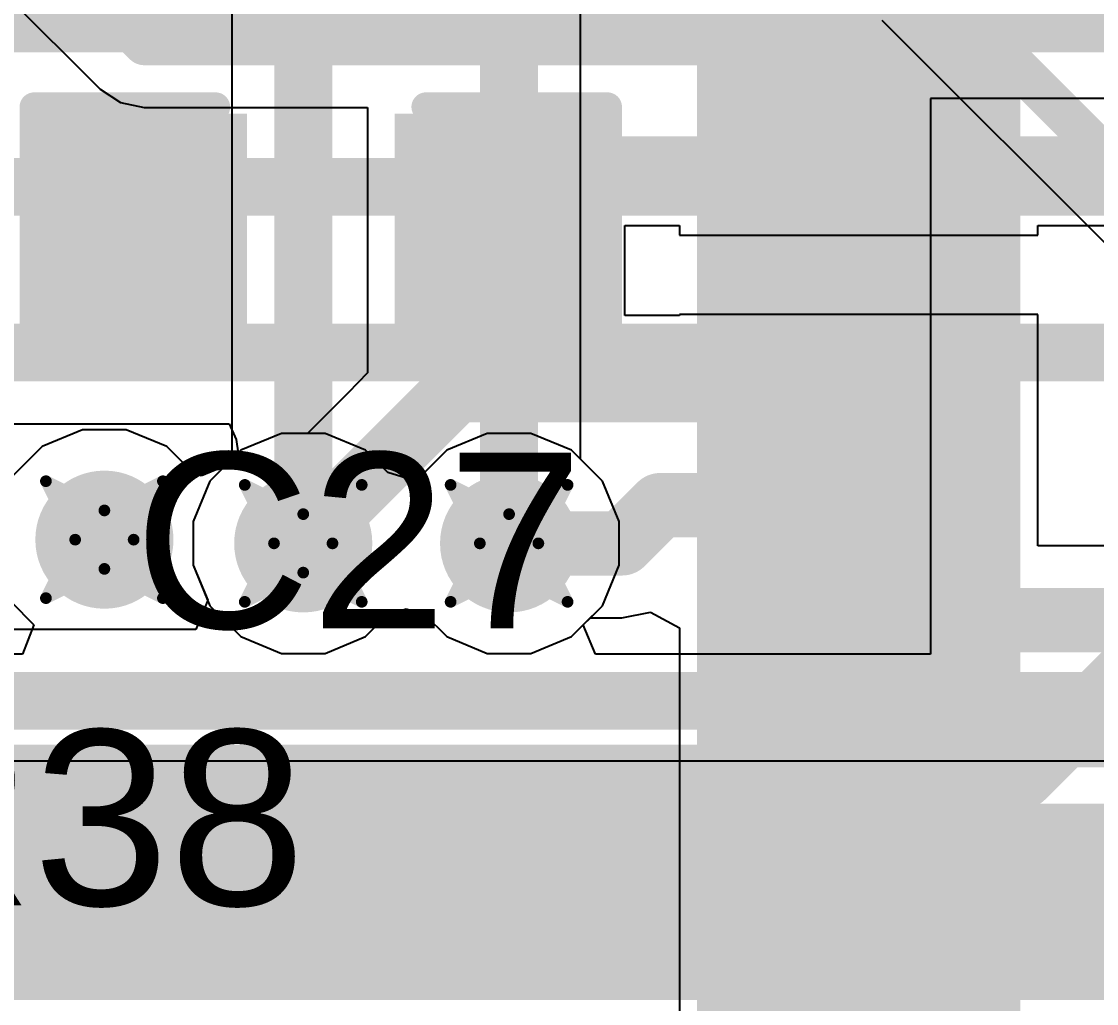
# Model space of a CAD drawing. Header units: inches. Extents: x -3 to 289, y -11 to 89.
# Drawn here: x 88.652 to 93.32, y 20.664 to 24.93 of the extents above; entities that cross this region are included whole.
import ezdxf

# ---------------------------------------------------------------- set-up
doc = ezdxf.new("R2010")
doc.units = ezdxf.units.IN
for name, color, linetype in [('Bottom Layer', 5, 'Continuous'), ('Drill Drawing', 1, 'Continuous'), ('Layer 1', 16, 'Continuous'), ('Layer 2', 76, 'Continuous'), ('Top Layer', 1, 'Continuous'), ('Top Overlay', 2, 'Continuous'), ('Top Paste', 8, 'Continuous'), ('Top Solder', 216, 'Continuous'), ('Via Holes', 16, 'Continuous')]:
    doc.layers.add(name, color=color, linetype=linetype)
doc.styles.add('Arial', font='', dxfattribs={"height": 0.2})
doc.styles.get('Arial').set_extended_font_data('Arial')

# ---------------------------------------------------------------- blocks, each defined once
blk = doc.blocks.new('EFM32WG380F256_B_QFP100R_10')
at = {"layer": 'Top Layer'}
for points in [[(-0.6499986999999999, 7.14999967), (-0.6499986999999999, 8.34999981), (-0.3499993, 8.34999981), (-0.3499993, 7.14999967)], [(-0.1499997, 7.14999967), (-0.1499997, 8.34999981), (0.1499997, 8.34999981), (0.1499997, 7.14999967)], [(0.35000184, 7.14999967), (0.35000184, 8.34999981), (0.65000124, 8.34999981), (0.65000124, 7.14999967)], [(0.8500008399999999, 7.14999967), (0.8500008399999999, 8.34999981), (1.15000024, 8.34999981), (1.15000024, 7.14999967)], [(1.34999984, 7.14999967), (1.34999984, 8.34999981), (1.64999924, 8.34999981), (1.64999924, 7.14999967)], [(1.85000138, 7.14999967), (1.85000138, 8.34999981), (2.15000078, 8.34999981), (2.15000078, 7.14999967)], [(2.35000038, 7.14999967), (2.35000038, 8.34999981), (2.64999978, 8.34999981), (2.64999978, 7.14999967)], [(2.85000192, 7.14999967), (2.85000192, 8.34999981), (3.15000132, 8.34999981), (3.15000132, 7.14999967)], [(3.35000092, 7.14999967), (3.35000092, 8.34999981), (3.65000032, 8.34999981), (3.65000032, 7.14999967)]]:
    blk.add_hatch(color=1, dxfattribs=at).paths.add_polyline_path(points)
at = {"layer": 'Top Paste'}
for points in [[(-0.6499986999999999, 7.14999967), (-0.6499986999999999, 8.34999981), (-0.3499993, 8.34999981), (-0.3499993, 7.14999967)], [(-0.1499997, 7.14999967), (-0.1499997, 8.34999981), (0.1499997, 8.34999981), (0.1499997, 7.14999967)], [(0.35000184, 7.14999967), (0.35000184, 8.34999981), (0.65000124, 8.34999981), (0.65000124, 7.14999967)], [(0.8500008399999999, 7.14999967), (0.8500008399999999, 8.34999981), (1.15000024, 8.34999981), (1.15000024, 7.14999967)], [(1.34999984, 7.14999967), (1.34999984, 8.34999981), (1.64999924, 8.34999981), (1.64999924, 7.14999967)], [(1.85000138, 7.14999967), (1.85000138, 8.34999981), (2.15000078, 8.34999981), (2.15000078, 7.14999967)], [(2.35000038, 7.14999967), (2.35000038, 8.34999981), (2.64999978, 8.34999981), (2.64999978, 7.14999967)], [(2.85000192, 7.14999967), (2.85000192, 8.34999981), (3.15000132, 8.34999981), (3.15000132, 7.14999967)], [(3.35000092, 7.14999967), (3.35000092, 8.34999981), (3.65000032, 8.34999981), (3.65000032, 7.14999967)]]:
    blk.add_hatch(color=8, dxfattribs=at).paths.add_polyline_path(points)
at = {"layer": 'Top Solder'}
for points in [[(-0.7515987, 7.048399669999999), (-0.7515987, 8.45159981), (-0.2483992999999999, 8.45159981), (-0.2483993, 7.048399669999999)], [(-0.2515997, 7.048399669999999), (-0.2515997, 8.45159981), (0.2515997, 8.45159981), (0.2515997, 7.048399669999999)], [(0.24840184, 7.048399669999999), (0.24840184, 8.45159981), (0.75160124, 8.45159981), (0.75160124, 7.048399669999999)], [(0.74840084, 7.048399669999999), (0.74840084, 8.45159981), (1.25160024, 8.45159981), (1.25160024, 7.048399669999999)], [(1.24839984, 7.048399669999999), (1.24839984, 8.45159981), (1.75159924, 8.45159981), (1.75159924, 7.048399669999999)], [(1.74840138, 7.048399669999999), (1.74840138, 8.45159981), (2.25160078, 8.45159981), (2.25160078, 7.048399669999999)], [(2.24840038, 7.048399669999999), (2.24840038, 8.45159981), (2.75159978, 8.45159981), (2.75159978, 7.048399669999999)], [(2.74840192, 7.048399669999999), (2.74840192, 8.45159981), (3.25160132, 8.45159981), (3.25160132, 7.048399669999999)], [(3.24840092, 7.048399669999999), (3.24840092, 8.45159981), (3.75160032, 8.45159981), (3.75160032, 7.048399669999999)]]:
    blk.add_hatch(color=216, dxfattribs=at).paths.add_polyline_path(points)
blk = doc.blocks.new('C___0603_126')
at = {"layer": 'Top Layer'}
for points in [[(-0.3809999999999999, 0.4445), (-0.3810000000000001, -0.4445), (-1.143, -0.4445), (-1.143, 0.4445)], [(1.143, 0.4445), (1.143, -0.4445), (0.3809999999999999, -0.4445), (0.3810000000000001, 0.4445)]]:
    blk.add_hatch(color=1, dxfattribs=at).paths.add_polyline_path(points)
at = {"layer": 'Top Paste'}
for points in [[(-0.3809999999999999, 0.4445), (-0.3810000000000001, -0.4445), (-1.143, -0.4445), (-1.143, 0.4445)], [(1.143, 0.4445), (1.143, -0.4445), (0.3809999999999999, -0.4445), (0.3810000000000001, 0.4445)]]:
    blk.add_hatch(color=8, dxfattribs=at).paths.add_polyline_path(points)
at = {"layer": 'Top Solder'}
for points in [[(-0.3210001199999999, 0.5044998799999999), (-0.3210001200000001, -0.50449988), (-1.20299988, -0.5044998799999999), (-1.20299988, 0.50449988)], [(1.20299988, 0.5044998799999999), (1.20299988, -0.50449988), (0.3210001199999999, -0.5044998799999999), (0.3210001200000001, 0.50449988)]]:
    blk.add_hatch(color=216, dxfattribs=at).paths.add_polyline_path(points)
at = {"layer": 'Top Overlay', "const_width": 0.127}
for points in [[(-1.2446, 0.5334), (-0.4571999999999999, 0.5334)], [(-1.2446, -0.5334), (-1.2446, 0.5334)], [(0.4571999999999999, 0.5334), (1.2446, 0.5334)], [(1.2446, -0.5334), (1.2446, 0.5334)], [(-1.2446, -0.5334), (-0.4571999999999999, -0.5334)], [(0.4571999999999999, -0.5334), (1.2446, -0.5334)]]:
    blk.add_lwpolyline(points, dxfattribs=at)
at = {"layer": 'Top Overlay', "const_width": 0.0635}
for points in [[(-1.27635, 0.5334, 1), (-1.21285, 0.5334, 1)], [(-1.27635, 0.5334, 1), (-1.21285, 0.5334, 1)], [(-0.4889499999999999, 0.5334, 1), (-0.42545, 0.5334, 1)], [(0.42545, 0.5334, 1), (0.4889499999999999, 0.5334, 1)], [(1.21285, 0.5334, 1), (1.27635, 0.5334, 1)], [(1.21285, 0.5334, 1), (1.27635, 0.5334, 1)], [(-1.27635, -0.5334, 1), (-1.21285, -0.5334, 1)], [(-1.27635, -0.5334, 1), (-1.21285, -0.5334, 1)], [(-0.4889499999999999, -0.5334, 1), (-0.42545, -0.5334, 1)], [(0.42545, -0.5334, 1), (0.4889499999999999, -0.5334, 1)], [(1.21285, -0.5334, 1), (1.27635, -0.5334, 1)], [(1.21285, -0.5334, 1), (1.27635, -0.5334, 1)]]:
    blk.add_lwpolyline(points, format="xyb", close=True, dxfattribs=at)

msp = doc.modelspace()

# ---------------------------------------------------------------- hatches: boundary and pattern name
at = {"layer": 'Bottom Layer'}
h = msp.add_hatch(color=5, dxfattribs=at)
edge = h.paths.add_edge_path()
edge.add_arc((89.01166348, 22.67884212), 0.2999994, 0, 360)
h = msp.add_hatch(color=5, dxfattribs=at)
edge = h.paths.add_edge_path()
edge.add_arc((89.87526348, 22.66275884), 0.2999994, 0, 360)
h = msp.add_hatch(color=5, dxfattribs=at)
edge = h.paths.add_edge_path()
edge.add_arc((90.76932062, 22.66275884), 0.2999994, 0, 360)
at = {"layer": 'Layer 1'}
h = msp.add_hatch(color=16, dxfattribs=at)
edge = h.paths.add_edge_path()
edge.add_arc((89.01166348, 22.67884212), 0.2999994, 0, 360)
h = msp.add_hatch(color=16, dxfattribs=at)
edge = h.paths.add_edge_path()
edge.add_arc((89.87526348, 22.66275884), 0.2999994, 0, 360)
h = msp.add_hatch(color=16, dxfattribs=at)
edge = h.paths.add_edge_path()
edge.add_arc((90.76932062, 22.66275884), 0.2999994, 0, 360)
at = {"layer": 'Layer 2'}
h = msp.add_hatch(color=76, dxfattribs=at)
edge = h.paths.add_edge_path()
edge.add_arc((89.01166348, 22.67884212), 0.2999994, 0, 360)
h = msp.add_hatch(color=76, dxfattribs=at)
edge = h.paths.add_edge_path()
edge.add_arc((89.87526348, 22.66275884), 0.2999994, 0, 360)
h = msp.add_hatch(color=76, dxfattribs=at)
edge = h.paths.add_edge_path()
edge.add_arc((90.76932062, 22.66275884), 0.2999994, 0, 360)
at = {"layer": 'Top Layer'}
h = msp.add_hatch(color=1, dxfattribs=at)
edge = h.paths.add_edge_path()
edge.add_arc((89.01166348, 22.67884212), 0.2999994, 0, 360)
h = msp.add_hatch(color=1, dxfattribs=at)
edge = h.paths.add_edge_path()
edge.add_arc((89.87526348, 22.66275884), 0.2999994, 0, 360)
h = msp.add_hatch(color=1, dxfattribs=at)
edge = h.paths.add_edge_path()
edge.add_arc((90.76932062, 22.66275884), 0.2999994, 0, 360)
at = {"layer": 'Via Holes'}
h = msp.add_hatch(color=7, dxfattribs=at)
edge = h.paths.add_edge_path()
edge.add_arc((89.01166348, 22.67884212), 0.1499997, 0, 360)
h = msp.add_hatch(color=7, dxfattribs=at)
edge = h.paths.add_edge_path()
edge.add_arc((89.87526348, 22.66275884), 0.1499997, 0, 360)
h = msp.add_hatch(color=7, dxfattribs=at)
edge = h.paths.add_edge_path()
edge.add_arc((90.76932062, 22.66275884), 0.1499997, 0, 360)

# ---------------------------------------------------------------- linework, layer by layer
at = {"layer": 'Bottom Layer'}
for p, q in [((94.72972164, 24.59497494), (92.59998752, 24.59497494)), ((92.59998752, 24.59497494), (92.59998752, 22.18197494)), ((88.9166243, 23.15664152), (88.74101124, 23.083901)), ((89.10670266, 23.15664152), (88.9166243, 23.15664152)), ((89.28231572, 23.083901), (89.10670266, 23.15664152)), ((89.78022429999999, 23.14055824), (89.60461124, 23.06781772)), ((89.97030266, 23.14055824), (89.78022429999999, 23.14055824)), ((90.14591571999999, 23.06781772), (89.97030266, 23.14055824)), ((90.67428144, 23.14055824), (90.49866837999998, 23.06781772)), ((90.86435979999999, 23.14055824), (90.67428144, 23.14055824)), ((91.03997285999999, 23.06781772), (90.86435979999999, 23.14055824)), ((88.74101124, 23.083901), (88.6066046, 22.94949436)), ((89.36853856, 22.99767816), (89.28231572, 23.083901)), ((89.60461124, 23.06781772), (89.53429895999999, 22.99750544)), ((90.24247382, 22.97125962), (90.14591571999999, 23.06781772)), ((90.49866837999998, 23.06781772), (90.40211028, 22.97125962)), ((91.17437949999999, 22.93341108), (91.03997285999999, 23.06781772)), ((89.43375814, 22.95645142), (89.36853856, 22.99767816)), ((89.53429895999999, 22.99750544), (89.43375814, 22.95645142)), ((90.32229077999999, 22.94645652), (90.24247382, 22.97125962)), ((90.40211028, 22.97125962), (90.32229077999999, 22.94645652)), ((91.24712002, 22.75779802), (91.17437949999999, 22.93341108)), ((91.24712002, 22.56771966), (91.24712002, 22.75779802)), ((91.17437949999999, 22.3921066), (91.24712002, 22.56771966)), ((88.6066046, 22.40818988), (88.70581954, 22.30897494)), ((91.09124784, 22.30897494), (91.17437949999999, 22.3921066)), ((88.70581954, 22.30897494), (88.65604823999999, 22.18197494)), ((91.14385377999999, 22.18197494), (91.09124784, 22.30897494)), ((88.65604823999999, 22.18197494), (83.81737618, 22.18197494)), ((92.59998752, 22.18197494), (91.14385377999999, 22.18197494))]:
    msp.add_line(p, q, dxfattribs=at)
at = {"layer": 'Bottom Layer', "const_width": 0.2794}
for points in [[(92.99864814, 21.64857494), (94.02891532, 22.67884212)], [(81.35357618, 21.64857494), (92.99864814, 21.64857494)], [(80.90632536, 21.02902576), (93.78385612, 21.02902576)]]:
    msp.add_lwpolyline(points, dxfattribs=at)
at = {"layer": 'Bottom Layer', "const_width": 0.1397}
msp.add_lwpolyline([(92.92879814, 21.64857494, 1), (93.06849813999999, 21.64857494, 1)], format="xyb", close=True, dxfattribs=at)
msp.add_lwpolyline([(92.92879814, 21.64857494, 1), (93.06849813999999, 21.64857494, 1)], format="xyb", close=True, dxfattribs=at)
at = {"layer": 'Drill Drawing', "const_width": 0.0508}
for points in [[(88.75766348, 22.93284212), (89.01166348, 22.80584212)], [(88.75766348, 22.93284212), (88.88466348, 22.67884212)], [(89.01166348, 22.80584212), (89.26566348, 22.93284212)], [(89.13866347999999, 22.67884212), (89.26566348, 22.93284212)], [(89.62126348, 22.91675884), (89.87526348, 22.78975884)], [(89.62126348, 22.91675884), (89.74826347999999, 22.66275884)], [(89.87526348, 22.78975884), (90.12926347999999, 22.91675884)], [(90.00226348, 22.66275884), (90.12926347999999, 22.91675884)], [(90.51532061999998, 22.91675884), (90.76932062, 22.78975884)], [(90.51532061999998, 22.91675884), (90.64232061999999, 22.66275884)], [(90.76932062, 22.78975884), (91.02332061999999, 22.91675884)], [(90.89632062, 22.66275884), (91.02332061999999, 22.91675884)], [(88.75766348, 22.42484212), (88.88466348, 22.67884212)], [(89.13866347999999, 22.67884212), (89.26566348, 22.42484212)], [(89.62126348, 22.40875884), (89.74826347999999, 22.66275884)], [(90.00226348, 22.66275884), (90.12926347999999, 22.40875884)], [(90.51532061999998, 22.40875884), (90.64232061999999, 22.66275884)], [(90.89632062, 22.66275884), (91.02332061999999, 22.40875884)], [(88.75766348, 22.42484212), (89.01166348, 22.55184212)], [(89.01166348, 22.55184212), (89.26566348, 22.42484212)], [(89.62126348, 22.40875884), (89.87526348, 22.53575884)], [(89.87526348, 22.53575884), (90.12926347999999, 22.40875884)], [(90.51532061999998, 22.40875884), (90.76932062, 22.53575884)], [(90.76932062, 22.53575884), (91.02332061999999, 22.40875884)]]:
    msp.add_lwpolyline(points, dxfattribs=at)
at = {"layer": 'Drill Drawing', "const_width": 0.0254}
for points in [[(88.74496348, 22.93284212, 1), (88.77036347999999, 22.93284212, 1)], [(88.74496348, 22.93284212, 1), (88.77036347999999, 22.93284212, 1)], [(89.25296347999999, 22.93284212, 1), (89.27836348, 22.93284212, 1)], [(89.25296347999999, 22.93284212, 1), (89.27836348, 22.93284212, 1)], [(89.60856347999999, 22.91675884, 1), (89.63396348, 22.91675884, 1)], [(89.60856347999999, 22.91675884, 1), (89.63396348, 22.91675884, 1)], [(90.11656348, 22.91675884, 1), (90.14196348, 22.91675884, 1)], [(90.11656348, 22.91675884, 1), (90.14196348, 22.91675884, 1)], [(90.50262062, 22.91675884, 1), (90.52802061999999, 22.91675884, 1)], [(90.50262062, 22.91675884, 1), (90.52802061999999, 22.91675884, 1)], [(91.01062062, 22.91675884, 1), (91.03602061999999, 22.91675884, 1)], [(91.01062062, 22.91675884, 1), (91.03602061999999, 22.91675884, 1)], [(88.99896347999999, 22.80584212, 1), (89.02436348, 22.80584212, 1)], [(88.99896347999999, 22.80584212, 1), (89.02436348, 22.80584212, 1)], [(89.86256347999999, 22.78975884, 1), (89.88796348, 22.78975884, 1)], [(89.86256347999999, 22.78975884, 1), (89.88796348, 22.78975884, 1)], [(90.75662061999999, 22.78975884, 1), (90.78202062, 22.78975884, 1)], [(90.75662061999999, 22.78975884, 1), (90.78202062, 22.78975884, 1)], [(88.87196347999999, 22.67884212, 1), (88.89736348, 22.67884212, 1)], [(88.87196347999999, 22.67884212, 1), (88.89736348, 22.67884212, 1)], [(89.12596348, 22.67884212, 1), (89.15136348, 22.67884212, 1)], [(89.12596348, 22.67884212, 1), (89.15136348, 22.67884212, 1)], [(89.73556348, 22.66275884, 1), (89.76096348, 22.66275884, 1)], [(89.73556348, 22.66275884, 1), (89.76096348, 22.66275884, 1)], [(89.98956347999999, 22.66275884, 1), (90.01496347999999, 22.66275884, 1)], [(89.98956347999999, 22.66275884, 1), (90.01496347999999, 22.66275884, 1)], [(90.62962062, 22.66275884, 1), (90.65502061999999, 22.66275884, 1)], [(90.62962062, 22.66275884, 1), (90.65502061999999, 22.66275884, 1)], [(90.88362062, 22.66275884, 1), (90.90902061999999, 22.66275884, 1)], [(90.88362062, 22.66275884, 1), (90.90902061999999, 22.66275884, 1)], [(88.99896347999999, 22.55184212, 1), (89.02436348, 22.55184212, 1)], [(88.99896347999999, 22.55184212, 1), (89.02436348, 22.55184212, 1)], [(89.86256347999999, 22.53575884, 1), (89.88796348, 22.53575884, 1)], [(89.86256347999999, 22.53575884, 1), (89.88796348, 22.53575884, 1)], [(90.75662061999999, 22.53575884, 1), (90.78202062, 22.53575884, 1)], [(90.75662061999999, 22.53575884, 1), (90.78202062, 22.53575884, 1)], [(88.74496348, 22.42484212, 1), (88.77036347999999, 22.42484212, 1)], [(88.74496348, 22.42484212, 1), (88.77036347999999, 22.42484212, 1)], [(89.25296347999999, 22.42484212, 1), (89.27836348, 22.42484212, 1)], [(89.25296347999999, 22.42484212, 1), (89.27836348, 22.42484212, 1)], [(89.60856347999999, 22.40875884, 1), (89.63396348, 22.40875884, 1)], [(89.60856347999999, 22.40875884, 1), (89.63396348, 22.40875884, 1)], [(90.11656348, 22.40875884, 1), (90.14196348, 22.40875884, 1)], [(90.11656348, 22.40875884, 1), (90.14196348, 22.40875884, 1)], [(90.50262062, 22.40875884, 1), (90.52802061999999, 22.40875884, 1)], [(90.50262062, 22.40875884, 1), (90.52802061999999, 22.40875884, 1)], [(91.01062062, 22.40875884, 1), (91.03602061999999, 22.40875884, 1)], [(91.01062062, 22.40875884, 1), (91.03602061999999, 22.40875884, 1)]]:
    msp.add_lwpolyline(points, format="xyb", close=True, dxfattribs=at)
at = {"layer": 'Layer 1'}
for p, q in [((87.5342801, 23.1823387), (89.55319655999999, 23.1823387)), ((89.55319655999999, 23.1823387), (89.58402453999999, 23.1136698)), ((89.58402453999999, 23.1136698), (89.59213222, 23.0553387)), ((89.59213222, 23.0553387), (89.47020459999999, 22.93341108)), ((89.47020459999999, 22.93341108), (89.39746407999999, 22.75779802)), ((89.39746407999999, 22.75779802), (89.39746407999999, 22.56771966)), ((89.39746407999999, 22.56771966), (89.4605907, 22.41531712)), ((89.4605907, 22.41531712), (89.40805841999999, 22.28831712)), ((89.40805841999999, 22.28831712), (87.64579372, 22.28831712))]:
    msp.add_line(p, q, dxfattribs=at)
at = {"layer": 'Layer 1', "const_width": 0.25146}
for points in [[(77.87731693999999, 24.9222895), (95.13094765999999, 24.9222895)], [(76.03763812, 24.21163306), (96.45399556, 24.21163306)], [(75.92893628, 23.49181484), (102.35045316, 23.49181484)], [(80.66059051999999, 21.97884098), (103.6254976, 21.97884098)], [(76.48485337999999, 21.20104218), (100.96237618, 21.20104218)]]:
    msp.add_lwpolyline(points, dxfattribs=at)
at = {"layer": 'Layer 2'}
for p, q in [((91.07879675999999, 23.02899382), (91.07879675999999, 31.29769712)), ((89.56578734, 30.85488368), (89.56578734, 23.02899382)), ((92.38809564, 24.9360944), (94.02465574, 23.2995343)), ((89.56578734, 23.02899382), (89.47020459999999, 22.93341108)), ((91.17437949999999, 22.93341108), (91.07879675999999, 23.02899382)), ((89.47020459999999, 22.93341108), (89.39746407999999, 22.75779802)), ((91.24712002, 22.75779802), (91.17437949999999, 22.93341108)), ((89.39746407999999, 22.75779802), (89.39746407999999, 22.56771966)), ((91.24712002, 22.56771966), (91.24712002, 22.75779802)), ((89.39746407999999, 22.56771966), (89.47020459999999, 22.3921066)), ((91.17437949999999, 22.3921066), (91.24712002, 22.56771966)), ((89.47020459999999, 22.3921066), (89.60461124, 22.25769996)), ((90.24247382, 22.35425806), (90.32229331999999, 22.37906116)), ((90.32229331999999, 22.37906116), (90.40211028, 22.35425806)), ((91.03997285999999, 22.25769996), (91.17437949999999, 22.3921066)), ((90.14591571999999, 22.25769996), (90.24247382, 22.35425806)), ((90.40211028, 22.35425806), (90.49866837999998, 22.25769996)), ((89.60461124, 22.25769996), (89.78022429999999, 22.18495944)), ((89.97030266, 22.18495944), (90.14591571999999, 22.25769996)), ((90.49866837999998, 22.25769996), (90.67428144, 22.18495944)), ((90.86435979999999, 22.18495944), (91.03997285999999, 22.25769996)), ((89.78022429999999, 22.18495944), (89.97030266, 22.18495944)), ((90.67428144, 22.18495944), (90.86435979999999, 22.18495944)), ((97.85424929999999, 21.7160475), (83.60447084, 21.7160475))]:
    msp.add_line(p, q, dxfattribs=at)
for points, const_width in [([(90.76932062, 22.66275884), (90.76932062, 31.29770982)], 0.25146), ([(89.87526348, 22.66275884), (89.87526348, 30.98307494)], 0.25146), ([(92.58037617999999, 25.12837494), (94.21693627999998, 23.49181484)], 0.1778), ([(84.05065739999999, 21.40657136), (97.85426199999999, 21.40657136)], 0.25146), ([(77.91222416, 20.80523906), (97.26145902, 20.80523906)], 0.25146)]:
    msp.add_lwpolyline(points, dxfattribs=dict(at, const_width=const_width))
at = {"layer": 'Layer 2', "const_width": 0.12573}
for points in [[(89.81239848, 22.66275884, 1), (89.93812848, 22.66275884, 1)], [(90.70645562, 22.66275884, 1), (90.83218561999999, 22.66275884, 1)]]:
    msp.add_lwpolyline(points, format="xyb", close=True, dxfattribs=at)
at = {"layer": 'Top Layer'}
for p, q in [((87.5400205, 26.08930266), (88.99275571999999, 24.63656998)), ((88.99275571999999, 24.63656998), (88.9927608, 24.63656236)), ((88.9927608, 24.63656236), (89.08098007999999, 24.57761658)), ((89.08098007999999, 24.57761658), (89.18504134, 24.55691812)), ((89.18504134, 24.55691812), (90.15466348, 24.55691812)), ((90.15466348, 24.55691812), (90.15466348, 23.40291992)), ((91.27226347999999, 23.65256382), (91.27226347999999, 24.0439702)), ((91.27226347999999, 24.0439702), (91.50970013999999, 24.0439702)), ((91.50970013999999, 24.0439702), (91.50970013999999, 24.0010442)), ((91.50970013999999, 24.0010442), (93.06529773999999, 24.0010442)), ((93.06529773999999, 24.0010442), (93.06529773999999, 24.0439702)), ((93.06529773999999, 24.0439702), (97.23748904, 24.0439702)), ((91.50970013999999, 23.65256382), (91.27226347999999, 23.65256382)), ((93.06529773999999, 23.65664306), (91.50970013999999, 23.65664306)), ((91.50970013999999, 23.65664306), (91.50970013999999, 23.65256382)), ((93.06529773999999, 22.65256328), (93.06529773999999, 23.65664306)), ((90.1546584, 23.40291738), (90.07005353999999, 23.3171746)), ((90.15466094, 23.40291738), (90.1546584, 23.40291738)), ((90.15466348, 23.40291992), (90.15466094, 23.40291738)), ((90.07005353999999, 23.3171746), (89.89343717999999, 23.14055824)), ((89.78022429999999, 23.14055824), (89.60461124, 23.06781772)), ((89.89343717999999, 23.14055824), (89.78022429999999, 23.14055824)), ((89.60461124, 23.06781772), (89.47020459999999, 22.93341108)), ((89.47020459999999, 22.93341108), (89.39746407999999, 22.75779802)), ((89.39746407999999, 22.75779802), (89.39746407999999, 22.56771966)), ((93.54482687999999, 22.65256328), (93.06529773999999, 22.65256328)), ((89.39746407999999, 22.56771966), (89.47020459999999, 22.3921066)), ((89.47020459999999, 22.3921066), (89.60461124, 22.25769996)), ((90.24247382, 22.35425806), (90.32229331999999, 22.37906116)), ((90.32229331999999, 22.37906116), (90.40211028, 22.35425806)), ((91.25956348, 22.33903838), (91.38344436, 22.36367892)), ((91.38344436, 22.36367892), (91.50970013999999, 22.29529704)), ((90.14591571999999, 22.25769996), (90.24247382, 22.35425806)), ((90.40211028, 22.35425806), (90.49866837999998, 22.25769996)), ((91.03997285999999, 22.25769996), (91.12131128, 22.33903838)), ((91.12131128, 22.33903838), (91.25956348, 22.33903838)), ((91.50970013999999, 22.29529704), (91.50970013999999, 21.00104258)), ((89.60461124, 22.25769996), (89.78022429999999, 22.18495944)), ((89.97030266, 22.18495944), (90.14591571999999, 22.25769996)), ((90.49866837999998, 22.25769996), (90.67428144, 22.18495944)), ((90.86435979999999, 22.18495944), (91.03997285999999, 22.25769996)), ((89.78022429999999, 22.18495944), (89.97030266, 22.18495944)), ((90.67428144, 22.18495944), (90.86435979999999, 22.18495944)), ((91.50970013999999, 21.00104258), (91.50970013999999, 20.11371644))]:
    msp.add_line(p, q, dxfattribs=at)
for points, const_width in [([(87.6526568, 26.36122744), (89.18504134, 24.8288429)], 0.1778), ([(89.18504134, 24.8288429), (92.28749893999999, 24.8288429)], 0.1778), ([(90.52296347999999, 24.3288439), (92.28749893999999, 24.3288439)], 0.2032), ([(92.28749893999999, 24.3288439), (97.23750174, 24.3288439)], 0.2032), ([(89.87435416, 22.66366562), (90.53953189999999, 23.32884336)], 0.2794), ([(90.53953189999999, 23.32884336), (92.28749893999999, 23.32884336)], 0.2794), ([(91.25956348, 22.66275884), (91.42564646, 22.82884182)], 0.2794), ([(91.42564646, 22.82884182), (92.28749893999999, 22.82884182)], 0.2794), ([(90.76932062, 22.66275884), (91.25956348, 22.66275884)], 0.2794), ([(92.28749893999999, 22.32884282), (93.67891602, 22.32884282)], 0.2794), ([(92.28749893999999, 21.82884382), (96.14339165999999, 21.82884382)], 0.2794), ([(92.28749893999999, 21.32884228), (96.51279148, 21.32884228)], 0.2794), ([(92.28749893999999, 20.82884328), (97.31143098, 20.82884328)], 0.2794)]:
    msp.add_lwpolyline(points, dxfattribs=dict(at, const_width=const_width))
for points, const_width in [([(89.14059134, 24.8288429, 1), (89.22949134, 24.8288429, 1)], 0.0889), ([(89.14059134, 24.8288429, 1), (89.22949134, 24.8288429, 1)], 0.0889), ([(92.24304894, 24.8288429, 1), (92.33194893999999, 24.8288429, 1)], 0.0889), ([(90.47216347999999, 24.3288439, 1), (90.57376348, 24.3288439, 1)], 0.1016), ([(92.23669894, 24.3288439, 1), (92.33829894, 24.3288439, 1)], 0.1016), ([(92.23669894, 24.3288439, 1), (92.33829894, 24.3288439, 1)], 0.1016), ([(90.4696819, 23.32884336, 1), (90.6093819, 23.32884336, 1)], 0.1397), ([(90.4696819, 23.32884336, 1), (90.6093819, 23.32884336, 1)], 0.1397), ([(92.21764894, 23.32884336, 1), (92.35734894, 23.32884336, 1)], 0.1397), ([(91.35579646, 22.82884182, 1), (91.49549646, 22.82884182, 1)], 0.1397), ([(91.35579646, 22.82884182, 1), (91.49549646, 22.82884182, 1)], 0.1397), ([(92.21764894, 22.82884182, 1), (92.35734894, 22.82884182, 1)], 0.1397), ([(89.80450416, 22.66366562, 1), (89.94420416, 22.66366562, 1)], 0.1397), ([(90.69947062, 22.66275884, 1), (90.83917061999999, 22.66275884, 1)], 0.1397), ([(91.18971348, 22.66275884, 1), (91.32941348, 22.66275884, 1)], 0.1397), ([(91.18971348, 22.66275884, 1), (91.32941348, 22.66275884, 1)], 0.1397), ([(92.21764894, 22.32884282, 1), (92.35734894, 22.32884282, 1)], 0.1397), ([(92.21764894, 21.82884382, 1), (92.35734894, 21.82884382, 1)], 0.1397), ([(92.21764894, 21.32884228, 1), (92.35734894, 21.32884228, 1)], 0.1397), ([(92.21764894, 20.82884328, 1), (92.35734894, 20.82884328, 1)], 0.1397)]:
    msp.add_lwpolyline(points, format="xyb", close=True, dxfattribs=dict(at, const_width=const_width))

# ---------------------------------------------------------------- block references
at = {"rotation": 90}
msp.add_blockref('EFM32WG380F256_B_QFP100R_10', (100.03749868, 21.32884228), dxfattribs=at)
msp.add_blockref('C___0603_126', (89.95146347999999, 24.02521484))

# ---------------------------------------------------------------- texts
at = {"layer": 'Top Overlay', "style": 'Arial'}
for s, p in [('C27', (89.13899368, 22.29433692)), ('R38', (87.93250637999999, 21.0898994))]:
    msp.add_text(s, height=0.7619999999999999, dxfattribs=at).set_placement(p)

doc.saveas('drawing.dxf')
